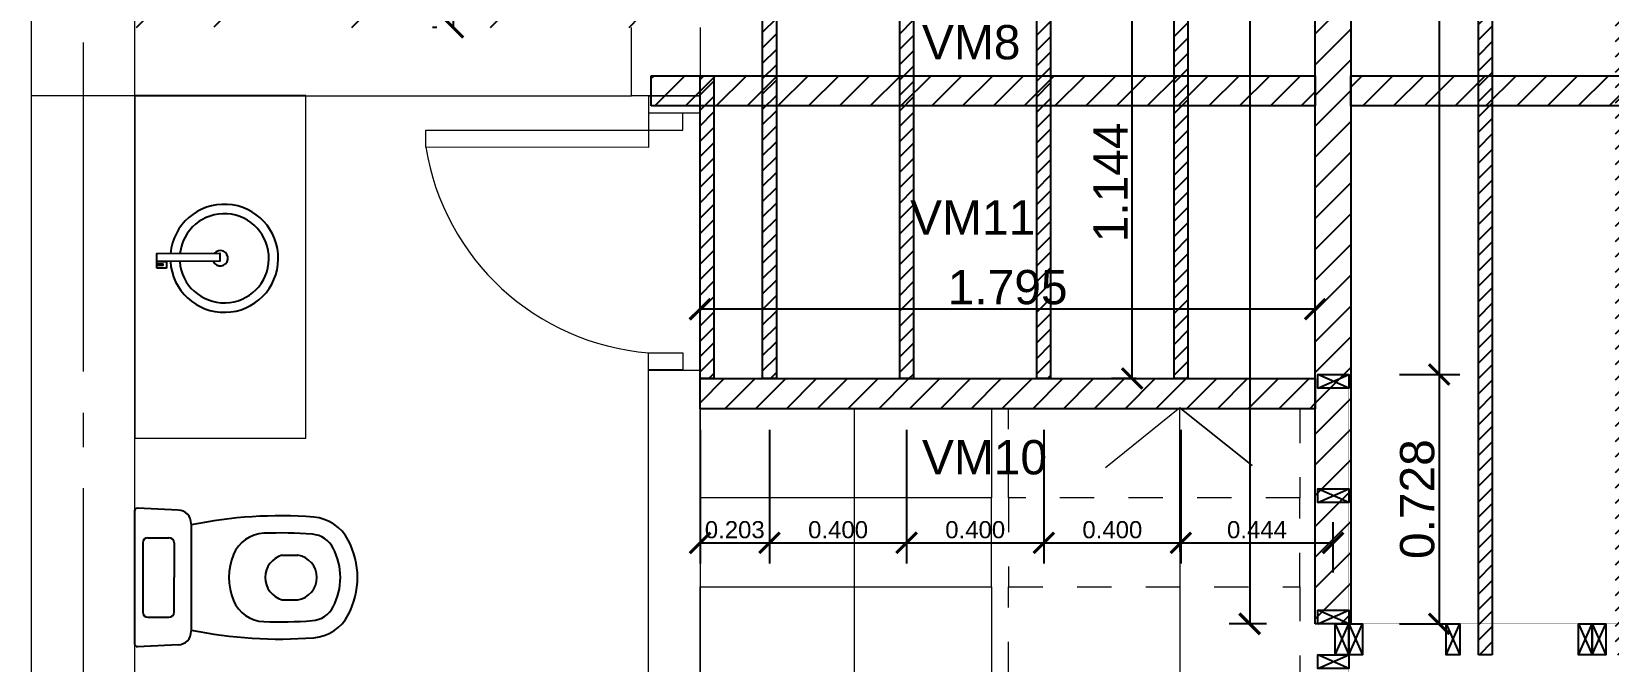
# Model space of a CAD drawing. Header units: millimetres. Extents: x 2924 to 6397, y 1565 to 1704.
# Drawn here: x 3219.176 to 3223.776, y 1580.176 to 1582.013 of the extents above; entities that cross this region are included whole.
import ezdxf

# ---------------------------------------------------------------- set-up
doc = ezdxf.new("R2010")
doc.units = ezdxf.units.MM
doc.header["$PDMODE"] = 35
for name, pattern in [('ACAD_ISO04W100', [30, 24, -3, 0, -3]), ('CONTINUA', [200, 100, 100]), ('DASHED', [0.75, 0.5, -0.25])]:
    doc.linetypes.add(name, pattern=pattern)
doc.layers.get('Defpoints').update_dxf_attribs({"color": 230})
for name, color, linetype in [('EJES', 8, 'Continuous'), ('P0- COLUMNAS HºAº', 7, 'Continuous'), ('P0-CARPINTERIAS', 7, 'Continuous'), ('P0-MAMPOSTERIA LADRILLO', 7, 'Continuous'), ('P0-MUROS', 7, 'Continuous'), ('P0-SANITARIOS', 7, 'Continuous'), ('PT-MUROS', 7, 'Continuous')]:
    doc.layers.add(name, color=color, linetype=linetype)
doc.styles.add('Arial10', font='arial.ttf', dxfattribs={"height": 0.1})
doc.styles.get("Standard").update_dxf_attribs({"font": 'arial.ttf'})
doc.dimstyles.new('COTA-1-50', dxfattribs={"dimtxt": 0.1, "dimasz": 0.06, "dimexe": 0.06, "dimexo": 0.15, "dimgap": 0.0125, "dimtad": 1, "dimzin": 0, "dimdsep": 46, "dimtxsty": 'Arial10', "dimblk1": 'ARCHTICK', "dimblk2": 'ARCHTICK', "dimsah": 1, "dimcen": 0.09, "dimclrd": 7, "dimclre": 7, "dimclrt": 7, "dimazin": 0, "dimtfac": 1, "dimtofl": 0, "dimtmove": 2, "dimatfit": 3, "dimldrblk": 'ARCHTICK', "dimfxl": 1, "dimtolj": 1, "dimtzin": 0, "dimarcsym": 0})
pattern_1 = [(45, (135.90434, -40.150485), (-0.0449012806, 0.0449012806), [])]
pattern_2 = [(45, (135.90434, -40.49923), (-0.0449012806, 0.0449012806), [])]

# ---------------------------------------------------------------- blocks, each defined once
blk = doc.blocks.new('_ARCHTICK')
at = {"color": 0, "linetype": 'ByBlock', "const_width": 0.15}
blk.add_lwpolyline([(-0.5, -0.5), (0.5, 0.5)], dxfattribs=at)
blk = doc.blocks.new('*D449')
at = {"layer": 'Defpoints', "color": 0, "transparency": 16777216}
for p in [(3221.1263, 1581.2036), (3221.1263, 1581.0011), (3222.9208, 1581.0011)]:
    blk.add_point(p, dxfattribs=at)
at = {"layer": 'PT-MUROS', "color": 7, "lineweight": -2, "transparency": 16777216}
for p, q in [((3221.1263, 1581.1511), (3221.1263, 1581.2636)), ((3222.9208, 1581.1511), (3222.9208, 1581.2636)), ((3222.9208, 1581.2036), (3221.1263, 1581.2036))]:
    blk.add_line(p, q, dxfattribs=at)
at = {"layer": 'PT-MUROS', "color": 7, "lineweight": -2, "transparency": 16777216, "xscale": 0.06, "yscale": 0.06, "zscale": 0.06, "rotation": 180}
blk.add_blockref('_ARCHTICK', (3221.1263, 1581.2036), dxfattribs=at)
at = {"layer": 'PT-MUROS', "color": 7, "lineweight": -2, "transparency": 16777216, "xscale": 0.06, "yscale": 0.06, "zscale": 0.06}
blk.add_blockref('_ARCHTICK', (3222.9208, 1581.2036), dxfattribs=at)
at = {"layer": 'PT-MUROS', "color": 7, "transparency": 16777216, "insert": (3222.0236, 1581.2672), "char_height": 0.1, "attachment_point": 5, "style": 'Arial10'}
blk.add_mtext('\\A1;1.795', dxfattribs=at)
blk = doc.blocks.new('*D450')
at = {"layer": 'Defpoints', "color": 0, "transparency": 16777216}
for p in [(3222.3867, 1582.1454), (3222.549, 1582.1454), (3222.549, 1581.0011)]:
    blk.add_point(p, dxfattribs=at)
at = {"layer": 'PT-MUROS', "color": 7, "lineweight": -2, "transparency": 16777216}
for p, q in [((3222.399, 1582.1454), (3222.3267, 1582.1454)), ((3222.3867, 1581.0011), (3222.3867, 1582.1454)), ((3222.399, 1581.0011), (3222.3267, 1581.0011))]:
    blk.add_line(p, q, dxfattribs=at)
at = {"layer": 'PT-MUROS', "color": 7, "lineweight": -2, "transparency": 16777216, "xscale": 0.06, "yscale": 0.06, "zscale": 0.06}
for p, rotation in [((3222.3867, 1582.1454), 90), ((3222.3867, 1581.0011), 270)]:
    blk.add_blockref('_ARCHTICK', p, dxfattribs=dict(at, rotation=rotation))
at = {"layer": 'PT-MUROS', "color": 7, "transparency": 16777216, "insert": (3222.324, 1581.5733), "char_height": 0.1, "attachment_point": 5, "rotation": 90, "style": 'Arial10'}
blk.add_mtext('\\A1;1.144', dxfattribs=at)
blk = doc.blocks.new('*D451')
at = {"layer": 'Defpoints', "color": 0, "transparency": 16777216}
for p in [(3220.5088, 1584.2191), (3220.4058, 1582.0256), (3220.5089, 1582.0256)]:
    blk.add_point(p, dxfattribs=at)
at = {"layer": 'PT-MUROS', "color": 7, "lineweight": -2, "transparency": 16777216}
for p, q in [((3220.3588, 1584.2191), (3220.3458, 1584.2191)), ((3220.4058, 1584.2191), (3220.4058, 1582.0256)), ((3220.3589, 1582.0256), (3220.3458, 1582.0256))]:
    blk.add_line(p, q, dxfattribs=at)
at = {"layer": 'PT-MUROS', "color": 7, "lineweight": -2, "transparency": 16777216, "xscale": 0.06, "yscale": 0.06, "zscale": 0.06}
for p, rotation in [((3220.4058, 1584.2191), 90), ((3220.4058, 1582.0256), 270)]:
    blk.add_blockref('_ARCHTICK', p, dxfattribs=dict(at, rotation=rotation))
at = {"layer": 'PT-MUROS', "color": 7, "transparency": 16777216, "insert": (3220.3422, 1583.1224), "char_height": 0.1, "attachment_point": 5, "rotation": 90, "style": 'Arial10'}
blk.add_mtext('\\A1;2.193', dxfattribs=at)
blk = doc.blocks.new('*D465')
at = {"layer": 'Defpoints', "color": 0, "transparency": 16777216}
for p in [(3222.9288, 1588.1706), (3222.7296, 1580.2856), (3222.9288, 1580.2856)]:
    blk.add_point(p, dxfattribs=at)
at = {"layer": 'PT-MUROS', "color": 7, "lineweight": -2, "transparency": 16777216}
for p, q in [((3222.7788, 1588.1706), (3222.6696, 1588.1706)), ((3222.7296, 1588.1706), (3222.7296, 1580.2856)), ((3222.7788, 1580.2856), (3222.6696, 1580.2856))]:
    blk.add_line(p, q, dxfattribs=at)
at = {"layer": 'PT-MUROS', "color": 7, "lineweight": -2, "transparency": 16777216, "xscale": 0.06, "yscale": 0.06, "zscale": 0.06}
for p, rotation in [((3222.7296, 1588.1706), 90), ((3222.7296, 1580.2856), 270)]:
    blk.add_blockref('_ARCHTICK', p, dxfattribs=dict(at, rotation=rotation))
at = {"layer": 'PT-MUROS', "color": 7, "transparency": 16777216, "insert": (3222.666, 1584.2281), "char_height": 0.1, "attachment_point": 5, "rotation": 90, "style": 'Arial10'}
blk.add_mtext('\\A1;7.885', dxfattribs=at)
blk = doc.blocks.new('*D453')
at = {"layer": 'Defpoints', "color": 0, "transparency": 16777216}
for p in [(3223.0168, 1583.5611), (3223.0168, 1581.0131), (3223.2824, 1581.0131)]:
    blk.add_point(p, dxfattribs=at)
at = {"layer": 'PT-MUROS', "color": 7, "lineweight": -2, "transparency": 16777216}
for p, q in [((3223.1668, 1583.5611), (3223.3424, 1583.5611)), ((3223.2824, 1583.5611), (3223.2824, 1581.0131)), ((3223.1668, 1581.0131), (3223.3424, 1581.0131))]:
    blk.add_line(p, q, dxfattribs=at)
at = {"layer": 'PT-MUROS', "color": 7, "lineweight": -2, "transparency": 16777216, "xscale": 0.06, "yscale": 0.06, "zscale": 0.06}
for p, rotation in [((3223.2824, 1583.5611), 90), ((3223.2824, 1581.0131), 270)]:
    blk.add_blockref('_ARCHTICK', p, dxfattribs=dict(at, rotation=rotation))
at = {"layer": 'PT-MUROS', "color": 7, "transparency": 16777216, "insert": (3223.2188, 1582.2871), "char_height": 0.1, "attachment_point": 5, "rotation": 90, "style": 'Arial10'}
blk.add_mtext('\\A1;2.548', dxfattribs=at)
blk = doc.blocks.new('*D455')
at = {"layer": 'Defpoints', "color": 0, "transparency": 16777216}
for p in [(3223.0168, 1581.0131), (3223.0168, 1580.2856), (3223.2824, 1580.2856)]:
    blk.add_point(p, dxfattribs=at)
at = {"layer": 'PT-MUROS', "color": 7, "lineweight": -2, "transparency": 16777216}
for p, q in [((3223.1668, 1581.0131), (3223.3424, 1581.0131)), ((3223.2824, 1581.0131), (3223.2824, 1580.2856)), ((3223.1668, 1580.2856), (3223.3424, 1580.2856))]:
    blk.add_line(p, q, dxfattribs=at)
at = {"layer": 'PT-MUROS', "color": 7, "lineweight": -2, "transparency": 16777216, "xscale": 0.06, "yscale": 0.06, "zscale": 0.06}
for p, rotation in [((3223.2824, 1581.0131), 90), ((3223.2824, 1580.2856), 270)]:
    blk.add_blockref('_ARCHTICK', p, dxfattribs=dict(at, rotation=rotation))
at = {"layer": 'PT-MUROS', "color": 7, "transparency": 16777216, "insert": (3223.2188, 1580.6494), "char_height": 0.1, "attachment_point": 5, "rotation": 90, "style": 'Arial10'}
blk.add_mtext('\\A1;0.728', dxfattribs=at)
blk = doc.blocks.new('*D463')
at = {"layer": 'Defpoints', "color": 0, "transparency": 16777216}
for p in [(3221.1263, 1581.0011), (3221.329, 1581.0011), (3221.329, 1580.5219)]:
    blk.add_point(p, dxfattribs=at)
at = {"layer": 'PT-MUROS', "color": 7, "lineweight": -2, "transparency": 16777216}
for p, q in [((3221.1263, 1580.8511), (3221.1263, 1580.4619)), ((3221.329, 1580.8511), (3221.329, 1580.4619)), ((3221.1263, 1580.5219), (3221.329, 1580.5219))]:
    blk.add_line(p, q, dxfattribs=at)
at = {"layer": 'PT-MUROS', "color": 7, "lineweight": -2, "transparency": 16777216, "xscale": 0.06, "yscale": 0.06, "zscale": 0.06, "rotation": 180}
blk.add_blockref('_ARCHTICK', (3221.1263, 1580.5219), dxfattribs=at)
at = {"layer": 'PT-MUROS', "color": 7, "lineweight": -2, "transparency": 16777216, "xscale": 0.06, "yscale": 0.06, "zscale": 0.06}
blk.add_blockref('_ARCHTICK', (3221.329, 1580.5219), dxfattribs=at)
at = {"layer": 'PT-MUROS', "color": 7, "transparency": 16777216, "insert": (3221.2276, 1580.5599), "char_height": 0.05, "attachment_point": 5}
blk.add_mtext('\\A1;0.203', dxfattribs=at)
blk = doc.blocks.new('*D464')
at = {"layer": 'Defpoints', "color": 0, "transparency": 16777216}
for p in [(3221.329, 1581.0011), (3221.729, 1581.0011), (3221.729, 1580.5219)]:
    blk.add_point(p, dxfattribs=at)
at = {"layer": 'PT-MUROS', "color": 7, "lineweight": -2, "transparency": 16777216}
for p, q in [((3221.329, 1580.8511), (3221.329, 1580.4619)), ((3221.729, 1580.8511), (3221.729, 1580.4619)), ((3221.329, 1580.5219), (3221.729, 1580.5219))]:
    blk.add_line(p, q, dxfattribs=at)
at = {"layer": 'PT-MUROS', "color": 7, "lineweight": -2, "transparency": 16777216, "xscale": 0.06, "yscale": 0.06, "zscale": 0.06, "rotation": 180}
blk.add_blockref('_ARCHTICK', (3221.329, 1580.5219), dxfattribs=at)
at = {"layer": 'PT-MUROS', "color": 7, "lineweight": -2, "transparency": 16777216, "xscale": 0.06, "yscale": 0.06, "zscale": 0.06}
blk.add_blockref('_ARCHTICK', (3221.729, 1580.5219), dxfattribs=at)
at = {"layer": 'PT-MUROS', "color": 7, "transparency": 16777216, "insert": (3221.529, 1580.5599), "char_height": 0.05, "attachment_point": 5}
blk.add_mtext('\\A1;0.400', dxfattribs=at)
blk = doc.blocks.new('*D456')
at = {"layer": 'Defpoints', "color": 0, "transparency": 16777216}
for p in [(3221.729, 1581.0011), (3222.129, 1581.0011), (3222.129, 1580.5219)]:
    blk.add_point(p, dxfattribs=at)
at = {"layer": 'PT-MUROS', "color": 7, "lineweight": -2, "transparency": 16777216}
for p, q in [((3221.729, 1580.8511), (3221.729, 1580.4619)), ((3222.129, 1580.8511), (3222.129, 1580.4619)), ((3221.729, 1580.5219), (3222.129, 1580.5219))]:
    blk.add_line(p, q, dxfattribs=at)
at = {"layer": 'PT-MUROS', "color": 7, "lineweight": -2, "transparency": 16777216, "xscale": 0.06, "yscale": 0.06, "zscale": 0.06, "rotation": 180}
blk.add_blockref('_ARCHTICK', (3221.729, 1580.5219), dxfattribs=at)
at = {"layer": 'PT-MUROS', "color": 7, "lineweight": -2, "transparency": 16777216, "xscale": 0.06, "yscale": 0.06, "zscale": 0.06}
blk.add_blockref('_ARCHTICK', (3222.129, 1580.5219), dxfattribs=at)
at = {"layer": 'PT-MUROS', "color": 7, "transparency": 16777216, "insert": (3221.929, 1580.5599), "char_height": 0.05, "attachment_point": 5}
blk.add_mtext('\\A1;0.400', dxfattribs=at)
blk = doc.blocks.new('*D457')
at = {"layer": 'Defpoints', "color": 0, "transparency": 16777216}
for p in [(3222.129, 1581.0011), (3222.529, 1581.0011), (3222.529, 1580.5219)]:
    blk.add_point(p, dxfattribs=at)
at = {"layer": 'PT-MUROS', "color": 7, "lineweight": -2, "transparency": 16777216}
for p, q in [((3222.129, 1580.8511), (3222.129, 1580.4619)), ((3222.529, 1580.8511), (3222.529, 1580.4619)), ((3222.129, 1580.5219), (3222.529, 1580.5219))]:
    blk.add_line(p, q, dxfattribs=at)
at = {"layer": 'PT-MUROS', "color": 7, "lineweight": -2, "transparency": 16777216, "xscale": 0.06, "yscale": 0.06, "zscale": 0.06, "rotation": 180}
blk.add_blockref('_ARCHTICK', (3222.129, 1580.5219), dxfattribs=at)
at = {"layer": 'PT-MUROS', "color": 7, "lineweight": -2, "transparency": 16777216, "xscale": 0.06, "yscale": 0.06, "zscale": 0.06}
blk.add_blockref('_ARCHTICK', (3222.529, 1580.5219), dxfattribs=at)
at = {"layer": 'PT-MUROS', "color": 7, "transparency": 16777216, "insert": (3222.329, 1580.5599), "char_height": 0.05, "attachment_point": 5}
blk.add_mtext('\\A1;0.400', dxfattribs=at)
blk = doc.blocks.new('*D458')
at = {"layer": 'Defpoints', "color": 0, "transparency": 16777216}
for p in [(3222.529, 1581.0011), (3222.9728, 1580.5219), (3222.9728, 1580.2856)]:
    blk.add_point(p, dxfattribs=at)
at = {"layer": 'PT-MUROS', "color": 7, "lineweight": -2, "transparency": 16777216}
for p, q in [((3222.529, 1580.8511), (3222.529, 1580.4619)), ((3222.9728, 1580.4356), (3222.9728, 1580.5819)), ((3222.529, 1580.5219), (3222.9728, 1580.5219))]:
    blk.add_line(p, q, dxfattribs=at)
at = {"layer": 'PT-MUROS', "color": 7, "lineweight": -2, "transparency": 16777216, "xscale": 0.06, "yscale": 0.06, "zscale": 0.06, "rotation": 180}
blk.add_blockref('_ARCHTICK', (3222.529, 1580.5219), dxfattribs=at)
at = {"layer": 'PT-MUROS', "color": 7, "lineweight": -2, "transparency": 16777216, "xscale": 0.06, "yscale": 0.06, "zscale": 0.06}
blk.add_blockref('_ARCHTICK', (3222.9728, 1580.5219), dxfattribs=at)
at = {"layer": 'PT-MUROS', "color": 7, "transparency": 16777216, "insert": (3222.7509, 1580.5599), "char_height": 0.05, "attachment_point": 5}
blk.add_mtext('\\A1;0.444', dxfattribs=at)

msp = doc.modelspace()

# ---------------------------------------------------------------- hatches: boundary and pattern name
at = {"layer": 'PT-MUROS'}
h = msp.add_hatch(dxfattribs=at)
h.set_pattern_fill('ANSI31', color=4, scale=0.01)
h.set_pattern_definition([(45, (135.904342, -40.150485), (-0.0224506403, 0.0224506403), [])])
h.paths.add_polyline_path([(3225.7968, 1588.1706), (3225.8368, 1588.1706), (3225.8368, 1586.2209), (3225.7968, 1586.2209)])
h.paths.add_polyline_path([(3225.3968, 1588.1706), (3225.4368, 1588.1706), (3225.4368, 1586.2209), (3225.3968, 1586.2209)])
h.paths.add_polyline_path([(3224.9968, 1588.1706), (3225.0368, 1588.1706), (3225.0368, 1586.2209), (3224.9968, 1586.2209)])
h.paths.add_polyline_path([(3224.5968, 1588.1706), (3224.6368, 1588.1706), (3224.6368, 1586.2209), (3224.5968, 1586.2209)])
h.paths.add_polyline_path([(3224.1968, 1588.1706), (3224.2368, 1588.1706), (3224.2368, 1586.2209), (3224.1968, 1586.2209)])
h.paths.add_polyline_path([(3223.7968, 1588.1706), (3223.8368, 1588.1706), (3223.8368, 1586.2209), (3223.7968, 1586.2209)])
h.paths.add_polyline_path([(3223.3968, 1588.1706), (3223.4368, 1588.1706), (3223.4368, 1586.2209), (3223.3968, 1586.2209)])
h.paths.add_polyline_path([(3221.3088, 1588.1706), (3221.3488, 1588.1706), (3221.3488, 1586.2209), (3221.3088, 1586.2209)])
h.paths.add_polyline_path([(3221.7088, 1588.1706), (3221.7488, 1588.1706), (3221.7488, 1586.2209), (3221.7088, 1586.2209)])
h.paths.add_polyline_path([(3222.1088, 1588.1706), (3222.1488, 1588.1706), (3222.1488, 1586.2209), (3222.1088, 1586.2209)])
h.paths.add_polyline_path([(3222.5088, 1588.1706), (3222.5488, 1588.1706), (3222.5488, 1586.2209), (3222.5088, 1586.2209)])
h.paths.add_polyline_path([(3219.7088, 1588.1706), (3219.7488, 1588.1706), (3219.7488, 1586.2209), (3219.7088, 1586.2209)])
h.paths.add_polyline_path([(3220.1088, 1588.1706), (3220.1488, 1588.1706), (3220.1488, 1586.2209), (3220.1088, 1586.2209)])
h.paths.add_polyline_path([(3220.5088, 1588.1706), (3220.5488, 1588.1706), (3220.5488, 1586.2209), (3220.5088, 1586.2209)])
h.paths.add_polyline_path([(3220.9088, 1588.1706), (3220.9488, 1588.1706), (3220.9488, 1586.2209), (3220.9088, 1586.2209)])
h.paths.add_polyline_path([(3219.4765, 1588.1706), (3219.5165, 1588.1706), (3219.5165, 1586.2209), (3219.4765, 1586.2209)])
h.paths.add_polyline_path([(3220.1088, 1586.1329), (3220.1488, 1586.1329), (3220.1488, 1584.3071), (3220.1088, 1584.3071)])
h.paths.add_polyline_path([(3220.5088, 1586.1329), (3220.5488, 1586.1329), (3220.5488, 1584.3071), (3220.5088, 1584.3071)])
h.paths.add_polyline_path([(3220.9088, 1586.1329), (3220.9488, 1586.1329), (3220.9488, 1584.3071), (3220.9088, 1584.3071)])
h.paths.add_polyline_path([(3221.3088, 1586.1329), (3221.3488, 1586.1329), (3221.3488, 1584.3071), (3221.3088, 1584.3071)])
h.paths.add_polyline_path([(3221.7088, 1586.1329), (3221.7488, 1586.1329), (3221.7488, 1584.3071), (3221.7088, 1584.3071)])
h.paths.add_polyline_path([(3222.1088, 1586.1329), (3222.1488, 1586.1329), (3222.1488, 1584.3071), (3222.1088, 1584.3071)])
h.paths.add_polyline_path([(3222.5088, 1586.1329), (3222.5488, 1586.1329), (3222.5488, 1584.3071), (3222.5088, 1584.3071)])
h.paths.add_polyline_path([(3219.4765, 1586.1329), (3219.5165, 1586.1329), (3219.5165, 1584.3071), (3219.4765, 1584.3071)])
h.paths.add_polyline_path([(3219.7088, 1586.1329), (3219.7488, 1586.1329), (3219.7488, 1584.3071), (3219.7088, 1584.3071)])
h.paths.add_polyline_path([(3221.3088, 1584.2191), (3221.3488, 1584.2191), (3221.3489, 1582.2334), (3221.3089, 1582.2334)])
h.paths.add_polyline_path([(3221.7088, 1584.2191), (3221.7488, 1584.2191), (3221.7489, 1582.2334), (3221.7089, 1582.2334)])
h.paths.add_polyline_path([(3222.1088, 1584.2191), (3222.1488, 1584.2191), (3222.1489, 1582.2334), (3222.1089, 1582.2334)])
h.paths.add_polyline_path([(3222.5088, 1584.2191), (3222.5488, 1584.2191), (3222.5489, 1582.2334), (3222.5089, 1582.2334)])
h.paths.add_polyline_path([(3220.5088, 1584.2191), (3220.5488, 1584.2191), (3220.5489, 1582.0256), (3220.5089, 1582.0256)])
h.paths.add_polyline_path([(3220.9088, 1584.2191), (3220.9488, 1584.2191), (3220.9489, 1582.0256), (3220.9089, 1582.0256)])
h.paths.add_polyline_path([(3219.4765, 1584.2191), (3219.5165, 1584.2191), (3219.5165, 1582.0256), (3219.4765, 1582.0256)])
h.paths.add_polyline_path([(3219.7088, 1584.2191), (3219.7488, 1584.2191), (3219.7489, 1582.0256), (3219.7089, 1582.0256)])
h.paths.add_polyline_path([(3220.1088, 1584.2191), (3220.1488, 1584.2191), (3220.1489, 1582.0256), (3220.1089, 1582.0256)])
h.paths.add_polyline_path([(3222.509, 1582.1454), (3222.549, 1582.1454), (3222.549, 1581.0011), (3222.509, 1581.0011)])
h.paths.add_polyline_path([(3221.309, 1582.1454), (3221.349, 1582.1454), (3221.349, 1581.0011), (3221.309, 1581.0011)])
h.paths.add_polyline_path([(3221.709, 1582.1454), (3221.749, 1582.1454), (3221.749, 1581.0011), (3221.709, 1581.0011)])
h.paths.add_polyline_path([(3222.109, 1582.1454), (3222.149, 1582.1454), (3222.149, 1581.0011), (3222.109, 1581.0011)])
h.paths.add_polyline_path([(3224.597, 1582.1454), (3224.637, 1582.1454), (3224.637, 1580.1956), (3224.597, 1580.1956)])
h.paths.add_polyline_path([(3224.197, 1582.1454), (3224.237, 1582.1454), (3224.237, 1580.1956), (3224.197, 1580.1956)])
h.paths.add_polyline_path([(3223.797, 1582.1454), (3223.837, 1582.1454), (3223.837, 1580.1956), (3223.797, 1580.1956)])
h.paths.add_polyline_path([(3223.397, 1582.1454), (3223.437, 1582.1454), (3223.437, 1580.1956), (3223.397, 1580.1956)])
h.paths.add_polyline_path([(3225.397, 1582.1454), (3225.437, 1582.1454), (3225.437, 1580.1956), (3225.397, 1580.1956)])
h.paths.add_polyline_path([(3224.997, 1582.1454), (3225.037, 1582.1454), (3225.037, 1580.1956), (3224.997, 1580.1956)])
h.paths.add_polyline_path([(3225.797, 1582.1454), (3225.837, 1582.1454), (3225.837, 1580.1956), (3225.797, 1580.1956)])
h.paths.add_polyline_path([(3225.7968, 1584.2191), (3225.8368, 1584.2191), (3225.8369, 1582.2334), (3225.7969, 1582.2334)])
h.paths.add_polyline_path([(3223.3968, 1584.2191), (3223.4368, 1584.2191), (3223.4369, 1582.2333), (3223.3969, 1582.2333)])
h.paths.add_polyline_path([(3223.7968, 1584.2191), (3223.8368, 1584.2191), (3223.8369, 1582.2334), (3223.7969, 1582.2334)])
h.paths.add_polyline_path([(3224.1968, 1584.2191), (3224.2368, 1584.2191), (3224.2369, 1582.2334), (3224.1969, 1582.2334)])
h.paths.add_polyline_path([(3224.5968, 1584.2191), (3224.6368, 1584.2191), (3224.6369, 1582.2334), (3224.5969, 1582.2334)])
h.paths.add_polyline_path([(3224.9968, 1584.2191), (3225.0368, 1584.2191), (3225.0369, 1582.2334), (3224.9969, 1582.2334)])
h.paths.add_polyline_path([(3225.3968, 1584.2191), (3225.4368, 1584.2191), (3225.4369, 1582.2334), (3225.3969, 1582.2334)])
h.paths.add_polyline_path([(3225.7968, 1586.1329), (3225.8368, 1586.1329), (3225.8368, 1584.3071), (3225.7968, 1584.3071)])
h.paths.add_polyline_path([(3223.3968, 1586.1329), (3223.4368, 1586.1329), (3223.4368, 1584.3071), (3223.3968, 1584.3071)])
h.paths.add_polyline_path([(3223.7968, 1586.1329), (3223.8368, 1586.1329), (3223.8368, 1584.3071), (3223.7968, 1584.3071)])
h.paths.add_polyline_path([(3224.1968, 1586.1329), (3224.2368, 1586.1329), (3224.2368, 1584.3071), (3224.1968, 1584.3071)])
h.paths.add_polyline_path([(3224.5968, 1586.1329), (3224.6368, 1586.1329), (3224.6368, 1584.3071), (3224.5968, 1584.3071)])
h.paths.add_polyline_path([(3224.9968, 1586.1329), (3225.0368, 1586.1329), (3225.0368, 1584.3071), (3224.9968, 1584.3071)])
h.paths.add_polyline_path([(3225.3968, 1586.1329), (3225.4368, 1586.1329), (3225.4368, 1584.3071), (3225.3968, 1584.3071)])
h.paths.add_polyline_path([(3221.1263, 1582.1454), (3221.1663, 1582.1454), (3221.1663, 1582.1454), (3221.1263, 1582.1454)])
h.paths.add_polyline_path([(3221.1663, 1581.8846), (3221.1263, 1581.8846), (3221.1263, 1581.0011), (3221.1663, 1581.0011)])
h = msp.add_hatch(dxfattribs=at)
h.set_pattern_fill('ANSI31', color=2, scale=0.02)
h.set_pattern_definition(pattern_1)
h.paths.add_polyline_path([(3222.9208, 1588.1706), (3223.0248, 1588.1706), (3223.0248, 1580.2856), (3222.9208, 1580.2856)])
h = msp.add_hatch(dxfattribs=at)
h.set_pattern_fill('ANSI31', color=3, scale=0.02)
h.set_pattern_definition(pattern_2)
h.paths.add_polyline_path([(3220.9838, 1581.8846), (3222.9208, 1581.8846), (3222.9208, 1581.7966), (3220.9838, 1581.7966)])
h = msp.add_hatch(dxfattribs=at)
h.set_pattern_fill('ANSI31', color=3, scale=0.02)
h.set_pattern_definition(pattern_2)
h.paths.add_polyline_path([(3223.0248, 1581.8846), (3226.1688, 1581.8846), (3226.1688, 1581.7966), (3223.0248, 1581.7966)])
h = msp.add_hatch(dxfattribs=at)
h.set_pattern_fill('ANSI31', color=3, scale=0.02)
h.set_pattern_definition(pattern_1)
h.paths.add_polyline_path([(3221.1263, 1581.0011), (3222.9208, 1581.0011), (3222.9208, 1580.9131), (3221.1263, 1580.9131)])

# ---------------------------------------------------------------- linework, layer by layer
at = {"color": 0}
for p, q in [((3219.5422, 1581.3427), (3219.57, 1581.3428)), ((3219.5422, 1581.3232), (3219.5422, 1581.3427)), ((3219.57, 1581.3233), (3219.5422, 1581.3232)), ((3219.57, 1581.3428), (3219.57, 1581.3233)), ((3219.4771, 1580.615), (3219.4771, 1580.2268)), ((3219.6039, 1580.6176), (3219.4855, 1580.623)), ((3219.5156, 1580.5369), (3219.5772, 1580.5369)), ((3219.6421, 1580.5777), (3219.6421, 1580.2641)), ((3219.5005, 1580.5218), (3219.5005, 1580.32)), ((3219.5923, 1580.5218), (3219.5923, 1580.4209)), ((3219.9075, 1580.4857), (3219.9527, 1580.4857)), ((3219.5923, 1580.32), (3219.5923, 1580.4209)), ((3219.9075, 1580.356), (3219.9527, 1580.356)), ((3219.5156, 1580.3049), (3219.5772, 1580.3049)), ((3219.6039, 1580.2241), (3219.4855, 1580.2188))]:
    msp.add_line(p, q, dxfattribs=at)
for points in [[(3219.5422, 1581.3427), (3219.5421, 1581.3659), (3219.7256, 1581.3666), (3219.7256, 1581.3434)], [(3219.5424, 1581.3313), (3219.5424, 1581.3355), (3219.5596, 1581.3356), (3219.5596, 1581.3314)]]:
    msp.add_lwpolyline(points, close=True, dxfattribs=at)
at = {"color": 0, "const_width": 0.0003}
for points in [[(3223.0188, 1578.5006), (3222.9288, 1578.5006), (3222.9288, 1581.0131), (3223.0188, 1581.0131)], [(3223.0188, 1580.2856), (3223.7288, 1580.2856), (3223.7288, 1580.1956), (3223.0188, 1580.1956)], [(3223.7288, 1580.2856), (3226.1688, 1580.2856), (3226.1688, 1580.1956), (3223.7288, 1580.1956)]]:
    msp.add_lwpolyline(points, close=True, dxfattribs=at)
at = {"color": 0}
for points in [[(3222.9288, 1580.9731), (3222.9288, 1581.0131), (3223.0188, 1581.0131), (3223.0188, 1580.9731), (3222.9288, 1580.9731), (3223.0188, 1581.0131), (3223.0188, 1580.9731), (3222.9288, 1581.0131)], [(3222.9288, 1580.6394), (3222.9288, 1580.6794), (3223.0188, 1580.6794), (3223.0188, 1580.6394), (3222.9288, 1580.6394), (3223.0188, 1580.6794), (3223.0188, 1580.6394), (3222.9288, 1580.6794)], [(3222.9288, 1580.2856), (3222.9288, 1580.3256), (3223.0188, 1580.3256), (3223.0188, 1580.2856), (3222.9288, 1580.2856), (3223.0188, 1580.3256), (3223.0188, 1580.2856), (3222.9288, 1580.3256)], [(3222.9788, 1580.2856), (3223.0188, 1580.2856), (3223.0188, 1580.1956), (3222.9788, 1580.1956), (3222.9788, 1580.2856), (3223.0188, 1580.1956), (3222.9788, 1580.1956), (3223.0188, 1580.2856)], [(3223.0188, 1580.2856), (3223.0588, 1580.2856), (3223.0588, 1580.1956), (3223.0188, 1580.1956), (3223.0188, 1580.2856), (3223.0588, 1580.1956), (3223.0188, 1580.1956), (3223.0588, 1580.2856)], [(3223.3028, 1580.2856), (3223.3428, 1580.2856), (3223.3428, 1580.1956), (3223.3028, 1580.1956), (3223.3028, 1580.2856), (3223.3428, 1580.1956), (3223.3028, 1580.1956), (3223.3428, 1580.2856)], [(3223.6888, 1580.2856), (3223.7288, 1580.2856), (3223.7288, 1580.1956), (3223.6888, 1580.1956), (3223.6888, 1580.2856), (3223.7288, 1580.1956), (3223.6888, 1580.1956), (3223.7288, 1580.2856)], [(3223.7288, 1580.2856), (3223.7688, 1580.2856), (3223.7688, 1580.1956), (3223.7288, 1580.1956), (3223.7288, 1580.2856), (3223.7688, 1580.1956), (3223.7288, 1580.1956), (3223.7688, 1580.2856)], [(3222.9288, 1580.1556), (3222.9288, 1580.1956), (3223.0188, 1580.1956), (3223.0188, 1580.1556), (3222.9288, 1580.1556), (3223.0188, 1580.1956), (3223.0188, 1580.1556), (3222.9288, 1580.1956)]]:
    msp.add_lwpolyline(points, dxfattribs=at)
for centre, radius, start, end in [((3219.7386, 1581.3519), 0.1576, 183.3048, 174.8538), ((3219.7386, 1581.3519), 0.1301, 183.9369, 173.6934), ((3219.7267, 1581.3521), 0.0224, 203.1613, 140.0598), ((3219.4851, 1580.615), 0.008, 87.3974, 180), ((3219.6021, 1580.5777), 0.04, 0, 87.3974), ((3219.8995, 1579.3264), 1.2742, 85.5072, 101.6563), ((3219.9895, 1580.472), 0.125, 27.5857, 85.5072), ((3219.5156, 1580.5218), 0.0151, 90, 180), ((3219.5772, 1580.5218), 0.0151, 0, 90), ((3219.8585, 1580.4486), 0.1012, 92.7072, 157.2321), ((3219.8995, 1579.3264), 1.2242, 85.5072, 92.1425), ((3219.9895, 1580.472), 0.075, 27.5857, 85.5072), ((3219.8917, 1580.4209), 0.1854, 332.4143, 27.5857), ((3219.8917, 1580.4209), 0.2354, 332.4143, 27.5857), ((3219.9255, 1580.4209), 0.1736, 157.3386, 202.6614), ((3219.9248, 1580.4209), 0.0671, 104.9254, 255.0746), ((3219.9434, 1580.4209), 0.0655, 278.137, 81.863), ((3219.8585, 1580.3931), 0.1012, 202.7679, 267.2928), ((3219.5156, 1580.32), 0.0151, 180, 270), ((3219.5772, 1580.32), 0.0151, 270, 0), ((3219.9895, 1580.3698), 0.075, 274.4928, 332.4143), ((3219.9895, 1580.3698), 0.125, 274.4928, 332.4143), ((3219.6021, 1580.2641), 0.04, 272.6026, 0), ((3219.8995, 1581.5154), 1.2742, 258.3437, 274.4928), ((3219.8995, 1581.5154), 1.2242, 267.8575, 274.4928), ((3219.4851, 1580.2268), 0.008, 180, 272.6026)]:
    msp.add_arc(centre, radius, start, end, dxfattribs=at)
at = {"layer": 'EJES', "color": 8, "linetype": 'ACAD_ISO04W100', "lineweight": 0, "ltscale": 0.04}
msp.add_line((3219.3265, 1604.0814), (3219.3265, 1571.6774), dxfattribs=at)
at = {"layer": 'P0- COLUMNAS HºAº', "color": 8, "lineweight": 0}
for p, q in [((3219.1763, 1581.8256), (3219.1763, 1582.0256)), ((3219.4763, 1582.0256), (3219.4763, 1581.8256)), ((3220.9263, 1581.8256), (3220.9263, 1582.0256)), ((3221.1263, 1582.0256), (3221.1263, 1581.8256)), ((3219.4763, 1581.8256), (3219.1763, 1581.8256)), ((3221.1263, 1581.8256), (3220.9263, 1581.8256))]:
    msp.add_line(p, q, dxfattribs=at)
at = {"layer": 'P0-CARPINTERIAS', "color": 8, "linetype": 'CONTINUA', "lineweight": 0}
for p, q in [((3221.0763, 1581.7756), (3220.9763, 1581.7756)), ((3220.9763, 1581.7756), (3220.9763, 1581.6756)), ((3221.0763, 1581.7256), (3221.0763, 1581.7756)), ((3220.3263, 1581.6758), (3220.3263, 1581.7256)), ((3220.3263, 1581.7256), (3221.0763, 1581.7256)), ((3220.9763, 1581.6756), (3220.3263, 1581.6758)), ((3220.9763, 1581.0762), (3221.0763, 1581.0762)), ((3220.9763, 1581.0262), (3220.9763, 1581.0762)), ((3221.0763, 1581.0762), (3221.0763, 1581.0262)), ((3221.0763, 1581.0262), (3220.9763, 1581.0262))]:
    msp.add_line(p, q, dxfattribs=at)
msp.add_arc((3221.0331, 1581.79), 0.716, 189.1778, 265.4489, dxfattribs=at)
at = {"layer": 'P0-MAMPOSTERIA LADRILLO', "color": 8, "lineweight": 0}
for p, q in [((3219.1765, 1578.3711), (3219.1765, 1588.2101)), ((3219.4765, 1588.2101), (3219.4765, 1578.3711)), ((3219.4763, 1582.0256), (3219.4763, 1581.8256)), ((3220.9263, 1581.8256), (3220.9263, 1582.0256)), ((3219.4763, 1581.8256), (3220.9263, 1581.8256)), ((3220.9765, 1581.7756), (3220.9765, 1581.8256)), ((3220.9765, 1581.8256), (3221.1265, 1581.8256)), ((3221.1265, 1581.8256), (3221.1265, 1581.7756)), ((3221.1265, 1581.7756), (3220.9765, 1581.7756)), ((3220.9763, 1578.5711), (3220.9763, 1581.0256)), ((3220.9763, 1581.0256), (3221.1263, 1581.0256)), ((3221.1263, 1581.0256), (3221.1263, 1578.5711))]:
    msp.add_line(p, q, dxfattribs=at)
at = {"layer": 'P0-MUROS', "color": 8, "linetype": 'Continuous', "lineweight": 0, "ltscale": 0.1}
for p, q in [((3221.1263, 1580.6531), (3221.1263, 1580.9131)), ((3221.1263, 1580.9131), (3221.9763, 1580.9131)), ((3221.9763, 1580.9131), (3221.9763, 1580.6531)), ((3221.9763, 1580.6531), (3221.1263, 1580.6531)), ((3221.1263, 1580.6531), (3221.1263, 1580.3931)), ((3221.9763, 1580.6531), (3221.1263, 1580.6531)), ((3221.9763, 1580.3931), (3221.9763, 1580.6531)), ((3221.1263, 1580.3931), (3221.9763, 1580.3931)), ((3221.1263, 1580.1331), (3221.1263, 1580.3931)), ((3221.1263, 1580.3931), (3221.9763, 1580.3931)), ((3221.9763, 1580.3931), (3221.9763, 1580.1331))]:
    msp.add_line(p, q, dxfattribs=at)
at = {"layer": 'P0-MUROS', "color": 8, "lineweight": 0}
for p, q in [((3221.5762, 1580.9159), (3221.5762, 1580.7129)), ((3222.5262, 1580.9159), (3222.3087, 1580.7402)), ((3222.5289, 1578.9001), (3222.5262, 1580.9159)), ((3222.5262, 1580.9159), (3222.7367, 1580.7472)), ((3222.7367, 1580.7472), (3222.5262, 1580.9159)), ((3221.5762, 1580.7129), (3221.5762, 1578.9001))]:
    msp.add_line(p, q, dxfattribs=at)
at = {"layer": 'P0-MUROS', "color": 8, "linetype": 'DASHED', "lineweight": 0, "ltscale": 0.2}
for p, q in [((3222.0263, 1580.6531), (3222.0263, 1580.9131)), ((3222.0263, 1580.9131), (3222.8763, 1580.9131)), ((3222.8763, 1580.9131), (3222.8763, 1580.6531)), ((3222.8763, 1580.6531), (3222.0263, 1580.6531)), ((3222.0263, 1580.6531), (3222.0263, 1580.3931)), ((3222.8763, 1580.6531), (3222.0263, 1580.6531)), ((3222.8763, 1580.3931), (3222.8763, 1580.6531)), ((3222.0263, 1580.1331), (3222.0263, 1580.3931)), ((3222.0263, 1580.3931), (3222.8763, 1580.3931)), ((3222.0263, 1580.3931), (3222.8763, 1580.3931)), ((3222.8763, 1580.3931), (3222.8763, 1580.1331))]:
    msp.add_line(p, q, dxfattribs=at)
at = {"layer": 'P0-SANITARIOS', "color": 8, "lineweight": 0}
for p, q in [((3219.9765, 1581.8271), (3219.4774, 1581.8271)), ((3219.4774, 1581.8271), (3219.4774, 1580.8271)), ((3219.9765, 1580.8271), (3219.9765, 1581.8271)), ((3219.4774, 1580.8271), (3219.9765, 1580.8271))]:
    msp.add_line(p, q, dxfattribs=at)
at = {"layer": 'PT-MUROS', "color": 4}
for p, q in [((3221.749, 1588.1706), (3221.749, 1581.0011)), ((3221.349, 1588.0281), (3221.349, 1581.0011)), ((3222.149, 1587.6811), (3222.149, 1581.0011)), ((3223.437, 1587.5002), (3223.437, 1580.1956)), ((3222.549, 1587.3018), (3222.549, 1581.0011)), ((3221.309, 1581.0011), (3221.309, 1582.2334)), ((3221.709, 1581.0011), (3221.709, 1582.2334)), ((3222.109, 1581.0011), (3222.109, 1582.2334)), ((3222.509, 1581.0011), (3222.509, 1582.2334)), ((3223.397, 1580.1956), (3223.397, 1582.2333)), ((3221.1263, 1581.0011), (3221.1263, 1581.8846)), ((3221.1663, 1581.8846), (3221.1663, 1581.0011)), ((3221.1663, 1581.0011), (3221.1263, 1581.0011)), ((3221.349, 1581.0011), (3221.309, 1581.0011)), ((3221.749, 1581.0011), (3221.709, 1581.0011)), ((3222.149, 1581.0011), (3222.109, 1581.0011)), ((3222.549, 1581.0011), (3222.509, 1581.0011)), ((3223.437, 1580.1956), (3223.397, 1580.1956))]:
    msp.add_line(p, q, dxfattribs=at)
at = {"layer": 'PT-MUROS', "color": 2}
for p, q in [((3222.9208, 1580.2856), (3222.9208, 1588.1706)), ((3223.0248, 1588.1706), (3223.0248, 1580.2856)), ((3223.0248, 1580.2856), (3222.9208, 1580.2856))]:
    msp.add_line(p, q, dxfattribs=at)
at = {"layer": 'PT-MUROS', "color": 3}
for p, q in [((3220.9838, 1581.8846), (3222.9208, 1581.8846)), ((3220.9838, 1581.7966), (3220.9838, 1581.8846)), ((3222.9208, 1581.8846), (3222.9208, 1581.7966)), ((3223.0248, 1581.8846), (3226.1688, 1581.8846)), ((3223.0248, 1581.7966), (3223.0248, 1581.8846)), ((3222.9208, 1581.7966), (3220.9838, 1581.7966)), ((3226.1688, 1581.7966), (3223.0248, 1581.7966)), ((3221.1263, 1581.0011), (3222.9208, 1581.0011)), ((3221.1263, 1580.9131), (3221.1263, 1581.0011)), ((3222.9208, 1581.0011), (3222.9208, 1580.9131)), ((3222.9208, 1580.9131), (3221.1263, 1580.9131))]:
    msp.add_line(p, q, dxfattribs=at)

# ---------------------------------------------------------------- texts
at = {"layer": 'PT-MUROS', "color": 3, "char_height": 0.1, "attachment_point": 1}
for s, insert in [('VM8', (3221.7737, 1582.0324)), ('VM10', (3221.7737, 1580.8216))]:
    msp.add_mtext_dynamic_manual_height_columns(s, width=0.668175, gutter_width=12.5, heights=[0], dxfattribs=dict(at, insert=insert))
at = {"layer": 'PT-MUROS', "color": 4, "insert": (3221.7391, 1581.5212), "char_height": 0.1, "attachment_point": 1}
msp.add_mtext_dynamic_manual_height_columns('VM11', width=0.308735, gutter_width=12.5, heights=[0], dxfattribs=at)

# ---------------------------------------------------------------- dimensions: what is measured, and where the dimension line sits
at = {"layer": 'PT-MUROS'}
for base, p1, p2, picture, middle in [((3222.7296, 1580.2856), (3222.9288, 1588.1706), (3222.9288, 1580.2856), '*D465', (3222.666, 1584.2281)), ((3220.405808, 1582.025642), (3220.508831, 1584.219141), (3220.508863, 1582.025642), '*D451', (3220.342216, 1583.122392)), ((3223.2824, 1581.0131), (3223.0168, 1583.5611), (3223.0168, 1581.0131), '*D453', (3223.2188, 1582.2871)), ((3222.3867, 1582.1454), (3222.549, 1581.0011), (3222.549, 1582.1454), '*D450', (3222.324, 1581.5733)), ((3223.282354, 1580.285641), (3223.016823, 1581.013142), (3223.016823, 1580.285641), '*D455', (3223.218797, 1580.649392))]:
    dim = msp.add_linear_dim(base=base, p1=p1, p2=p2, angle=90, dimstyle='COTA-1-50', override={"dimdec": 3, "dimfxl": 0.2, "dimarcsym": 1}, dxfattribs=at)
    dim.commit()
    dim.dimension.update_dxf_attribs({"geometry": picture, "text_midpoint": middle})
for base, p1, p2, override, picture, middle in [((3221.12629, 1581.20361), (3222.92082, 1581.00114), (3221.12629, 1581.00114), {"dimdec": 3, "dimfxl": 0.2, "dimarcsym": 1}, '*D449', (3222.02355, 1581.26717)), ((3221.329, 1580.5219), (3221.1263, 1581.0011), (3221.329, 1581.0011), {"dimtxt": 0.05, "dimdec": 3, "dimtxsty": 'Standard', "dimfxl": 0.2, "dimarcsym": 1}, '*D463', (3221.2276, 1580.5599)), ((3221.729, 1580.5219), (3221.329, 1581.0011), (3221.729, 1581.0011), {"dimtxt": 0.05, "dimdec": 3, "dimtxsty": 'Standard', "dimfxl": 0.2, "dimarcsym": 1}, '*D464', (3221.529, 1580.5599)), ((3222.129, 1580.5219), (3221.729, 1581.0011), (3222.129, 1581.0011), {"dimtxt": 0.05, "dimdec": 3, "dimtxsty": 'Standard', "dimfxl": 0.2, "dimarcsym": 1}, '*D456', (3221.929, 1580.5599)), ((3222.529, 1580.5219), (3222.129, 1581.0011), (3222.529, 1581.0011), {"dimtxt": 0.05, "dimdec": 3, "dimtxsty": 'Standard', "dimfxl": 0.2, "dimarcsym": 1}, '*D457', (3222.329, 1580.5599)), ((3222.9728, 1580.5219), (3222.529, 1581.0011), (3222.9728, 1580.2856), {"dimtxt": 0.05, "dimdec": 3, "dimtxsty": 'Standard', "dimfxl": 0.2, "dimarcsym": 1}, '*D458', (3222.7509, 1580.5599))]:
    dim = msp.add_linear_dim(base=base, p1=p1, p2=p2, dimstyle='COTA-1-50', override=override, dxfattribs=at)
    dim.commit()
    dim.dimension.update_dxf_attribs({"geometry": picture, "text_midpoint": middle})

doc.saveas('drawing.dxf')
